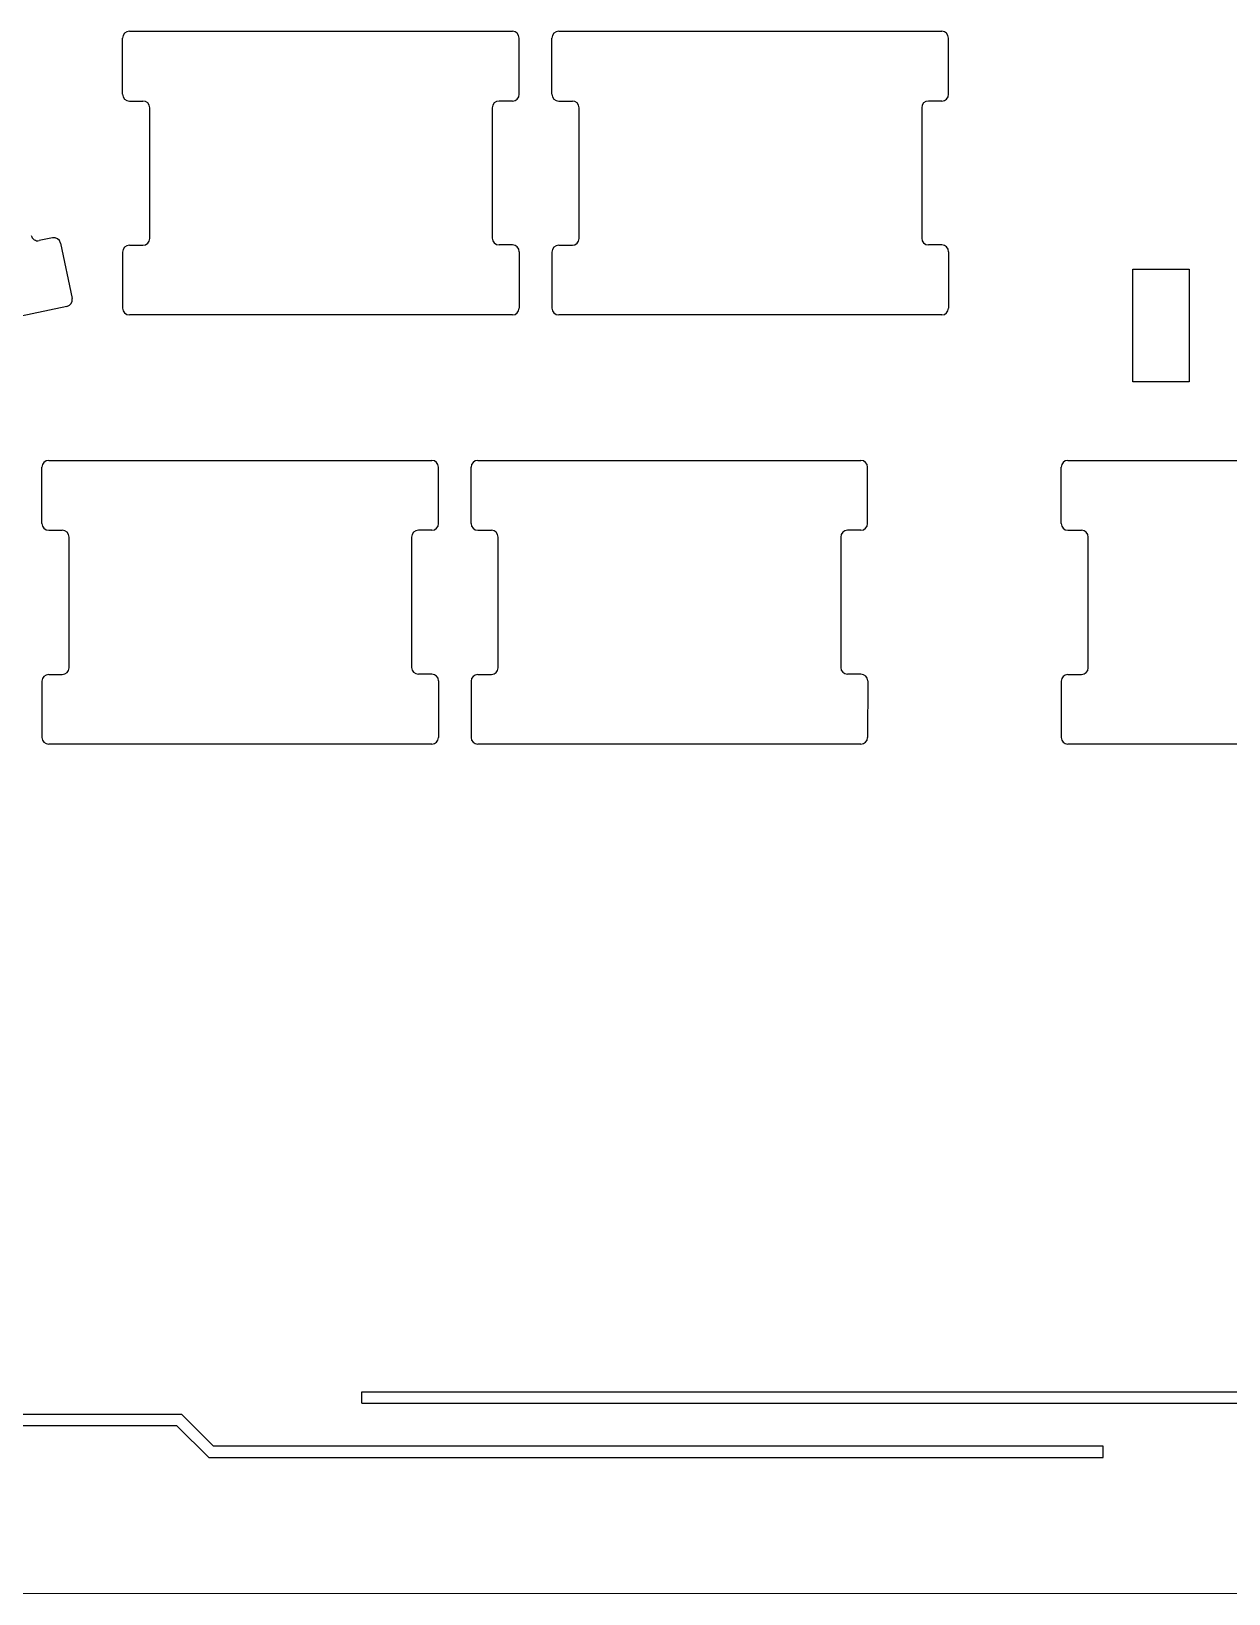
# Model space of a CAD drawing. Extents: x 7 to 394, y -192 to -46.
# Drawn here: x 268.3 to 321.4, y -177.5 to -108.1 of the extents above; entities that cross this region are included whole.
import ezdxf

# ---------------------------------------------------------------- set-up
doc = ezdxf.new("R2010")
doc.units = 0
doc.layers.add('Pcb_17aa', color=7, linetype='CONTINUOUS')

msp = doc.modelspace()

# ---------------------------------------------------------------- linework, layer by layer
at = {"layer": 'Pcb_17aa'}
for p, q in [((272.613, -108.146), (272.613, -108.146, -1.6)), ((272.613, -108.146), (289.618, -108.146)), ((272.613, -108.146, -1.6), (289.618, -108.146, -1.6)), ((272.613, -108.146), (272.613, -108.146, -1.6)), ((272.613, -108.146), (289.618, -108.146)), ((272.613, -108.146, -1.6), (289.618, -108.146, -1.6)), ((289.618, -108.146), (289.618, -108.146, -1.6)), ((289.618, -108.146), (289.618, -108.146, -1.6)), ((291.676, -108.146), (291.676, -108.146, -1.6)), ((291.676, -108.146), (308.681, -108.146)), ((291.676, -108.146, -1.6), (308.681, -108.146, -1.6)), ((291.676, -108.146), (291.676, -108.146, -1.6)), ((291.676, -108.146), (308.681, -108.146)), ((291.676, -108.146, -1.6), (308.681, -108.146, -1.6)), ((308.681, -108.146), (308.681, -108.146, -1.6)), ((308.681, -108.146), (308.681, -108.146, -1.6)), ((272.313, -108.446), (272.313, -108.446, -1.6)), ((272.313, -108.446), (272.313, -108.446, -1.6)), ((272.313, -110.945), (272.313, -108.446)), ((272.313, -110.945, -1.6), (272.313, -108.446, -1.6)), ((272.313, -110.945), (272.313, -108.446)), ((272.313, -110.945, -1.6), (272.313, -108.446, -1.6)), ((289.918, -108.446), (289.918, -108.446, -1.6)), ((289.921, -110.945), (289.918, -108.446)), ((289.921, -110.945, -1.6), (289.918, -108.446, -1.6)), ((289.918, -108.446), (289.918, -108.446, -1.6)), ((289.921, -110.945), (289.918, -108.446)), ((289.921, -110.945, -1.6), (289.918, -108.446, -1.6)), ((291.376, -108.446), (291.376, -108.446, -1.6)), ((291.376, -108.446), (291.376, -108.446, -1.6)), ((291.376, -110.945), (291.376, -108.446)), ((291.376, -110.945, -1.6), (291.376, -108.446, -1.6)), ((291.376, -110.945), (291.376, -108.446)), ((291.376, -110.945, -1.6), (291.376, -108.446, -1.6)), ((308.981, -108.446), (308.981, -108.446, -1.6)), ((308.983, -110.945), (308.981, -108.446)), ((308.983, -110.945, -1.6), (308.981, -108.446, -1.6)), ((308.981, -108.446), (308.981, -108.446, -1.6)), ((308.983, -110.945), (308.981, -108.446)), ((308.983, -110.945, -1.6), (308.981, -108.446, -1.6)), ((272.313, -110.945), (272.313, -110.945, -1.6)), ((272.313, -110.945), (272.313, -110.945, -1.6)), ((289.921, -110.945), (289.921, -110.945, -1.6)), ((289.921, -110.945), (289.921, -110.945, -1.6)), ((291.376, -110.945), (291.376, -110.945, -1.6)), ((291.376, -110.945), (291.376, -110.945, -1.6)), ((308.983, -110.945), (308.983, -110.945, -1.6)), ((308.983, -110.945), (308.983, -110.945, -1.6)), ((272.613, -111.245), (273.217, -111.244)), ((272.613, -111.245, -1.6), (273.217, -111.244, -1.6)), ((272.613, -111.245), (273.217, -111.244)), ((272.613, -111.245, -1.6), (273.217, -111.244, -1.6)), ((272.613, -111.245), (272.613, -111.245, -1.6)), ((272.613, -111.245), (272.613, -111.245, -1.6)), ((273.217, -111.244), (273.217, -111.244, -1.6)), ((273.217, -111.244), (273.217, -111.244, -1.6)), ((273.517, -111.544), (273.517, -111.544, -1.6)), ((273.517, -111.544), (273.517, -111.544, -1.6)), ((273.518, -117.35), (273.517, -111.544)), ((273.518, -117.35, -1.6), (273.517, -111.544, -1.6)), ((273.518, -117.35), (273.517, -111.544)), ((273.518, -117.35, -1.6), (273.517, -111.544, -1.6)), ((288.727, -111.544), (288.727, -111.544, -1.6)), ((288.727, -111.544), (288.727, -111.544, -1.6)), ((288.727, -111.544), (288.727, -117.335)), ((288.727, -111.544, -1.6), (288.727, -117.335, -1.6)), ((288.727, -111.544), (288.727, -117.335)), ((288.727, -111.544, -1.6), (288.727, -117.335, -1.6)), ((289.027, -111.244), (289.027, -111.244, -1.6)), ((289.621, -111.245), (289.027, -111.244)), ((289.621, -111.245, -1.6), (289.027, -111.244, -1.6)), ((289.027, -111.244), (289.027, -111.244, -1.6)), ((289.621, -111.245), (289.027, -111.244)), ((289.621, -111.245, -1.6), (289.027, -111.244, -1.6)), ((289.621, -111.245), (289.621, -111.245, -1.6)), ((289.621, -111.245), (289.621, -111.245, -1.6)), ((291.676, -111.245), (292.28, -111.244)), ((291.676, -111.245, -1.6), (292.28, -111.244, -1.6)), ((291.676, -111.245), (292.28, -111.244)), ((291.676, -111.245, -1.6), (292.28, -111.244, -1.6)), ((291.676, -111.245), (291.676, -111.245, -1.6)), ((291.676, -111.245), (291.676, -111.245, -1.6)), ((292.28, -111.244), (292.28, -111.244, -1.6)), ((292.28, -111.244), (292.28, -111.244, -1.6)), ((292.58, -111.544), (292.58, -111.544, -1.6)), ((292.58, -111.544), (292.58, -111.544, -1.6)), ((292.58, -117.35), (292.58, -111.544)), ((292.58, -117.35, -1.6), (292.58, -111.544, -1.6)), ((292.58, -117.35), (292.58, -111.544)), ((292.58, -117.35, -1.6), (292.58, -111.544, -1.6)), ((307.789, -111.544), (307.789, -111.544, -1.6)), ((307.789, -111.544), (307.789, -111.544, -1.6)), ((307.789, -111.544), (307.789, -117.335)), ((307.789, -111.544, -1.6), (307.789, -117.335, -1.6)), ((307.789, -111.544), (307.789, -117.335)), ((307.789, -111.544, -1.6), (307.789, -117.335, -1.6)), ((308.089, -111.244), (308.089, -111.244, -1.6)), ((308.683, -111.245), (308.089, -111.244)), ((308.683, -111.245, -1.6), (308.089, -111.244, -1.6)), ((308.089, -111.244), (308.089, -111.244, -1.6)), ((308.683, -111.245), (308.089, -111.244)), ((308.683, -111.245, -1.6), (308.089, -111.244, -1.6)), ((308.683, -111.245), (308.683, -111.245, -1.6)), ((308.683, -111.245), (308.683, -111.245, -1.6)), ((269.197, -117.324), (268.613, -117.446)), ((269.197, -117.324, -1.6), (268.613, -117.446, -1.6)), ((269.197, -117.324), (268.613, -117.446)), ((269.197, -117.324, -1.6), (268.613, -117.446, -1.6)), ((268.613, -117.446), (268.613, -117.446, -1.6)), ((268.613, -117.446), (268.613, -117.446, -1.6)), ((269.197, -117.324), (269.197, -117.324, -1.6)), ((269.197, -117.324), (269.197, -117.324, -1.6)), ((269.553, -117.555), (269.553, -117.555, -1.6)), ((269.553, -117.555), (269.553, -117.555, -1.6)), ((269.553, -117.555), (270.069, -120.008)), ((269.553, -117.555, -1.6), (270.069, -120.008, -1.6)), ((269.553, -117.555), (270.069, -120.008)), ((269.553, -117.555, -1.6), (270.069, -120.008, -1.6)), ((272.313, -117.95), (272.313, -117.95, -1.6)), ((272.313, -117.95), (272.313, -120.444)), ((272.313, -117.95, -1.6), (272.313, -120.444, -1.6)), ((272.313, -117.95), (272.313, -117.95, -1.6)), ((272.313, -117.95), (272.313, -120.444)), ((272.313, -117.95, -1.6), (272.313, -120.444, -1.6)), ((272.613, -117.65), (272.613, -117.65, -1.6)), ((272.613, -117.65), (272.613, -117.65, -1.6)), ((272.613, -117.65), (273.218, -117.65)), ((272.613, -117.65, -1.6), (273.218, -117.65, -1.6)), ((272.613, -117.65), (273.218, -117.65)), ((272.613, -117.65, -1.6), (273.218, -117.65, -1.6)), ((273.218, -117.65), (273.218, -117.65, -1.6)), ((273.218, -117.65), (273.218, -117.65, -1.6)), ((273.518, -117.35), (273.518, -117.35, -1.6)), ((273.518, -117.35), (273.518, -117.35, -1.6)), ((288.727, -117.335), (288.727, -117.335, -1.6)), ((288.727, -117.335), (288.727, -117.335, -1.6)), ((289.027, -117.635), (289.027, -117.635, -1.6)), ((289.027, -117.635), (289.027, -117.635, -1.6)), ((289.623, -117.637), (289.027, -117.635)), ((289.623, -117.637, -1.6), (289.027, -117.635, -1.6)), ((289.623, -117.637), (289.027, -117.635)), ((289.623, -117.637, -1.6), (289.027, -117.635, -1.6)), ((289.623, -117.637), (289.623, -117.637, -1.6)), ((289.623, -117.637), (289.623, -117.637, -1.6)), ((289.923, -117.937), (289.918, -120.444)), ((289.923, -117.937, -1.6), (289.918, -120.444, -1.6)), ((289.923, -117.937), (289.918, -120.444)), ((289.923, -117.937, -1.6), (289.918, -120.444, -1.6)), ((289.923, -117.937), (289.923, -117.937, -1.6)), ((289.923, -117.937), (289.923, -117.937, -1.6)), ((291.376, -117.95), (291.376, -117.95, -1.6)), ((291.376, -117.95), (291.376, -120.444)), ((291.376, -117.95, -1.6), (291.376, -120.444, -1.6)), ((291.376, -117.95), (291.376, -117.95, -1.6)), ((291.376, -117.95), (291.376, -120.444)), ((291.376, -117.95, -1.6), (291.376, -120.444, -1.6)), ((291.676, -117.65), (291.676, -117.65, -1.6)), ((291.676, -117.65), (291.676, -117.65, -1.6)), ((291.676, -117.65), (292.28, -117.65)), ((291.676, -117.65, -1.6), (292.28, -117.65, -1.6)), ((291.676, -117.65), (292.28, -117.65)), ((291.676, -117.65, -1.6), (292.28, -117.65, -1.6)), ((292.28, -117.65), (292.28, -117.65, -1.6)), ((292.28, -117.65), (292.28, -117.65, -1.6)), ((292.58, -117.35), (292.58, -117.35, -1.6)), ((292.58, -117.35), (292.58, -117.35, -1.6)), ((307.789, -117.335), (307.789, -117.335, -1.6)), ((307.789, -117.335), (307.789, -117.335, -1.6)), ((308.089, -117.635), (308.089, -117.635, -1.6)), ((308.089, -117.635), (308.089, -117.635, -1.6)), ((308.686, -117.637), (308.089, -117.635)), ((308.686, -117.637, -1.6), (308.089, -117.635, -1.6)), ((308.686, -117.637), (308.089, -117.635)), ((308.686, -117.637, -1.6), (308.089, -117.635, -1.6)), ((308.686, -117.637), (308.686, -117.637, -1.6)), ((308.686, -117.637), (308.686, -117.637, -1.6)), ((308.986, -117.937), (308.981, -120.444)), ((308.986, -117.937, -1.6), (308.981, -120.444, -1.6)), ((308.986, -117.937), (308.981, -120.444)), ((308.986, -117.937, -1.6), (308.981, -120.444, -1.6)), ((308.986, -117.937), (308.986, -117.937, -1.6)), ((308.986, -117.937), (308.986, -117.937, -1.6)), ((317.165, -118.716), (317.165, -118.716, -1.6)), ((317.165, -123.716), (317.165, -118.716)), ((317.165, -123.716, -1.6), (317.165, -118.716, -1.6)), ((317.165, -118.716), (317.165, -118.716, -1.6)), ((317.165, -118.716), (319.667, -118.716)), ((317.165, -118.716, -1.6), (319.667, -118.716, -1.6)), ((317.165, -123.716), (317.165, -118.716)), ((317.165, -118.716), (319.667, -118.716)), ((317.165, -123.716, -1.6), (317.165, -118.716, -1.6)), ((317.165, -118.716, -1.6), (319.667, -118.716, -1.6)), ((319.667, -118.716), (319.667, -118.716, -1.6)), ((319.667, -118.716), (319.667, -118.716, -1.6)), ((319.667, -118.716), (319.667, -123.716)), ((319.667, -118.716, -1.6), (319.667, -123.716, -1.6)), ((319.667, -118.716), (319.667, -123.716)), ((319.667, -118.716, -1.6), (319.667, -123.716, -1.6)), ((270.069, -120.008), (270.069, -120.008, -1.6)), ((270.069, -120.008), (270.069, -120.008, -1.6)), ((269.838, -120.364), (253.205, -123.899)), ((269.838, -120.364, -1.6), (253.205, -123.899, -1.6)), ((269.838, -120.364), (253.205, -123.899)), ((269.838, -120.364, -1.6), (253.205, -123.899, -1.6)), ((269.838, -120.364), (269.838, -120.364, -1.6)), ((269.838, -120.364), (269.838, -120.364, -1.6)), ((272.313, -120.444), (272.313, -120.444, -1.6)), ((272.313, -120.444), (272.313, -120.444, -1.6)), ((289.918, -120.444), (289.918, -120.444, -1.6)), ((289.918, -120.444), (289.918, -120.444, -1.6)), ((291.376, -120.444), (291.376, -120.444, -1.6)), ((291.376, -120.444), (291.376, -120.444, -1.6)), ((308.981, -120.444), (308.981, -120.444, -1.6)), ((308.981, -120.444), (308.981, -120.444, -1.6)), ((272.613, -120.744), (272.613, -120.744, -1.6)), ((289.618, -120.744), (272.613, -120.744)), ((289.618, -120.744, -1.6), (272.613, -120.744, -1.6)), ((272.613, -120.744), (272.613, -120.744, -1.6)), ((289.618, -120.744), (272.613, -120.744)), ((289.618, -120.744, -1.6), (272.613, -120.744, -1.6)), ((289.618, -120.744), (289.618, -120.744, -1.6)), ((289.618, -120.744), (289.618, -120.744, -1.6)), ((291.676, -120.744), (291.676, -120.744, -1.6)), ((308.681, -120.744), (291.676, -120.744)), ((308.681, -120.744, -1.6), (291.676, -120.744, -1.6)), ((291.676, -120.744), (291.676, -120.744, -1.6)), ((308.681, -120.744), (291.676, -120.744)), ((308.681, -120.744, -1.6), (291.676, -120.744, -1.6)), ((308.681, -120.744), (308.681, -120.744, -1.6)), ((308.681, -120.744), (308.681, -120.744, -1.6)), ((317.165, -123.716), (317.165, -123.716, -1.6)), ((317.165, -123.716), (317.165, -123.716, -1.6)), ((319.667, -123.716), (317.165, -123.716)), ((319.667, -123.716, -1.6), (317.165, -123.716, -1.6)), ((319.667, -123.716), (317.165, -123.716)), ((319.667, -123.716, -1.6), (317.165, -123.716, -1.6)), ((319.667, -123.716), (319.667, -123.716, -1.6)), ((319.667, -123.716), (319.667, -123.716, -1.6)), ((268.732, -127.508), (268.732, -127.508, -1.6)), ((268.732, -127.508), (268.732, -127.508, -1.6)), ((268.732, -130.007), (268.732, -127.508)), ((268.732, -130.007, -1.6), (268.732, -127.508, -1.6)), ((268.732, -130.007), (268.732, -127.508)), ((268.732, -130.007, -1.6), (268.732, -127.508, -1.6)), ((269.032, -127.208), (269.032, -127.208, -1.6)), ((269.032, -127.208), (286.037, -127.208)), ((269.032, -127.208, -1.6), (286.037, -127.208, -1.6)), ((269.032, -127.208), (269.032, -127.208, -1.6)), ((269.032, -127.208), (286.037, -127.208)), ((269.032, -127.208, -1.6), (286.037, -127.208, -1.6)), ((286.037, -127.208), (286.037, -127.208, -1.6)), ((286.037, -127.208), (286.037, -127.208, -1.6)), ((286.337, -127.508), (286.337, -127.508, -1.6)), ((286.339, -130.007), (286.337, -127.508)), ((286.339, -130.007, -1.6), (286.337, -127.508, -1.6)), ((286.337, -127.508), (286.337, -127.508, -1.6)), ((286.339, -130.007), (286.337, -127.508)), ((286.339, -130.007, -1.6), (286.337, -127.508, -1.6)), ((287.782, -127.508), (287.782, -127.508, -1.6)), ((287.782, -127.508), (287.782, -127.508, -1.6)), ((287.782, -130.007), (287.782, -127.508)), ((287.782, -130.007, -1.6), (287.782, -127.508, -1.6)), ((287.782, -130.007), (287.782, -127.508)), ((287.782, -130.007, -1.6), (287.782, -127.508, -1.6)), ((288.082, -127.208), (288.082, -127.208, -1.6)), ((288.082, -127.208), (305.087, -127.208)), ((288.082, -127.208, -1.6), (305.087, -127.208, -1.6)), ((288.082, -127.208), (288.082, -127.208, -1.6)), ((288.082, -127.208), (305.087, -127.208)), ((288.082, -127.208, -1.6), (305.087, -127.208, -1.6)), ((305.087, -127.208), (305.087, -127.208, -1.6)), ((305.087, -127.208), (305.087, -127.208, -1.6)), ((305.387, -127.508), (305.387, -127.508, -1.6)), ((305.389, -130.007), (305.387, -127.508)), ((305.389, -130.007, -1.6), (305.387, -127.508, -1.6)), ((305.387, -127.508), (305.387, -127.508, -1.6)), ((305.389, -130.007), (305.387, -127.508)), ((305.389, -130.007, -1.6), (305.387, -127.508, -1.6)), ((313.982, -127.508), (313.982, -127.508, -1.6)), ((313.982, -127.508), (313.982, -127.508, -1.6)), ((313.982, -130.007), (313.982, -127.508)), ((313.982, -130.007, -1.6), (313.982, -127.508, -1.6)), ((313.982, -130.007), (313.982, -127.508)), ((313.982, -130.007, -1.6), (313.982, -127.508, -1.6)), ((314.282, -127.208), (314.282, -127.208, -1.6)), ((314.282, -127.208), (331.287, -127.208)), ((314.282, -127.208, -1.6), (331.287, -127.208, -1.6)), ((314.282, -127.208), (314.282, -127.208, -1.6)), ((314.282, -127.208), (331.287, -127.208)), ((314.282, -127.208, -1.6), (331.287, -127.208, -1.6)), ((268.732, -130.007), (268.732, -130.007, -1.6)), ((268.732, -130.007), (268.732, -130.007, -1.6)), ((269.032, -130.307), (269.032, -130.307, -1.6)), ((269.032, -130.307), (269.032, -130.307, -1.6)), ((269.032, -130.307), (269.636, -130.307)), ((269.032, -130.307, -1.6), (269.636, -130.307, -1.6)), ((269.032, -130.307), (269.636, -130.307)), ((269.032, -130.307, -1.6), (269.636, -130.307, -1.6)), ((269.636, -130.307), (269.636, -130.307, -1.6)), ((269.636, -130.307), (269.636, -130.307, -1.6)), ((285.445, -130.307), (285.445, -130.307, -1.6)), ((286.039, -130.307), (285.445, -130.307)), ((286.039, -130.307, -1.6), (285.445, -130.307, -1.6)), ((285.445, -130.307), (285.445, -130.307, -1.6)), ((286.039, -130.307), (285.445, -130.307)), ((286.039, -130.307, -1.6), (285.445, -130.307, -1.6)), ((286.039, -130.307), (286.039, -130.307, -1.6)), ((286.039, -130.307), (286.039, -130.307, -1.6)), ((286.339, -130.007), (286.339, -130.007, -1.6)), ((286.339, -130.007), (286.339, -130.007, -1.6)), ((287.782, -130.007), (287.782, -130.007, -1.6)), ((287.782, -130.007), (287.782, -130.007, -1.6)), ((288.082, -130.307), (288.082, -130.307, -1.6)), ((288.082, -130.307), (288.082, -130.307, -1.6)), ((288.082, -130.307), (288.686, -130.307)), ((288.082, -130.307, -1.6), (288.686, -130.307, -1.6)), ((288.082, -130.307), (288.686, -130.307)), ((288.082, -130.307, -1.6), (288.686, -130.307, -1.6)), ((288.686, -130.307), (288.686, -130.307, -1.6)), ((288.686, -130.307), (288.686, -130.307, -1.6)), ((304.495, -130.307), (304.495, -130.307, -1.6)), ((305.089, -130.307), (304.495, -130.307)), ((305.089, -130.307, -1.6), (304.495, -130.307, -1.6)), ((304.495, -130.307), (304.495, -130.307, -1.6)), ((305.089, -130.307), (304.495, -130.307)), ((305.089, -130.307, -1.6), (304.495, -130.307, -1.6)), ((305.089, -130.307), (305.089, -130.307, -1.6)), ((305.089, -130.307), (305.089, -130.307, -1.6)), ((305.389, -130.007), (305.389, -130.007, -1.6)), ((305.389, -130.007), (305.389, -130.007, -1.6)), ((313.982, -130.007), (313.982, -130.007, -1.6)), ((313.982, -130.007), (313.982, -130.007, -1.6)), ((314.282, -130.307), (314.282, -130.307, -1.6)), ((314.282, -130.307), (314.282, -130.307, -1.6)), ((314.282, -130.307), (314.886, -130.307)), ((314.282, -130.307, -1.6), (314.886, -130.307, -1.6)), ((314.282, -130.307), (314.886, -130.307)), ((314.282, -130.307, -1.6), (314.886, -130.307, -1.6)), ((314.886, -130.307), (314.886, -130.307, -1.6)), ((314.886, -130.307), (314.886, -130.307, -1.6)), ((269.936, -130.607), (269.936, -130.607, -1.6)), ((269.936, -130.607), (269.936, -130.607, -1.6)), ((269.936, -136.413), (269.936, -130.607)), ((269.936, -136.413, -1.6), (269.936, -130.607, -1.6)), ((269.936, -136.413), (269.936, -130.607)), ((269.936, -136.413, -1.6), (269.936, -130.607, -1.6)), ((285.145, -130.607), (285.145, -130.607, -1.6)), ((285.145, -130.607), (285.145, -130.607, -1.6)), ((285.145, -130.607), (285.145, -136.398)), ((285.145, -130.607, -1.6), (285.145, -136.398, -1.6)), ((285.145, -130.607), (285.145, -136.398)), ((285.145, -130.607, -1.6), (285.145, -136.398, -1.6)), ((288.986, -130.607), (288.986, -130.607, -1.6)), ((288.986, -130.607), (288.986, -130.607, -1.6)), ((288.986, -136.413), (288.986, -130.607)), ((288.986, -136.413, -1.6), (288.986, -130.607, -1.6)), ((288.986, -136.413), (288.986, -130.607)), ((288.986, -136.413, -1.6), (288.986, -130.607, -1.6)), ((304.195, -130.607), (304.195, -130.607, -1.6)), ((304.195, -130.607), (304.195, -130.607, -1.6)), ((304.195, -130.607), (304.195, -136.398)), ((304.195, -130.607, -1.6), (304.195, -136.398, -1.6)), ((304.195, -130.607), (304.195, -136.398)), ((304.195, -130.607, -1.6), (304.195, -136.398, -1.6)), ((315.186, -130.607), (315.186, -130.607, -1.6)), ((315.186, -130.607), (315.186, -130.607, -1.6)), ((315.186, -136.413), (315.186, -130.607)), ((315.186, -136.413, -1.6), (315.186, -130.607, -1.6)), ((315.186, -136.413), (315.186, -130.607)), ((315.186, -136.413, -1.6), (315.186, -130.607, -1.6)), ((269.936, -136.413), (269.936, -136.413, -1.6)), ((269.936, -136.413), (269.936, -136.413, -1.6)), ((285.145, -136.398), (285.145, -136.398, -1.6)), ((285.145, -136.398), (285.145, -136.398, -1.6)), ((285.445, -136.698), (285.445, -136.698, -1.6)), ((285.445, -136.698), (285.445, -136.698, -1.6)), ((286.042, -136.7), (285.445, -136.698)), ((286.042, -136.7, -1.6), (285.445, -136.698, -1.6)), ((286.042, -136.7), (285.445, -136.698)), ((286.042, -136.7, -1.6), (285.445, -136.698, -1.6)), ((286.042, -136.7), (286.042, -136.7, -1.6)), ((286.042, -136.7), (286.042, -136.7, -1.6)), ((288.986, -136.413), (288.986, -136.413, -1.6)), ((288.986, -136.413), (288.986, -136.413, -1.6)), ((304.195, -136.398), (304.195, -136.398, -1.6)), ((304.195, -136.398), (304.195, -136.398, -1.6)), ((304.495, -136.698), (304.495, -136.698, -1.6)), ((304.495, -136.698), (304.495, -136.698, -1.6)), ((305.092, -136.7), (304.495, -136.698)), ((305.092, -136.7, -1.6), (304.495, -136.698, -1.6)), ((305.092, -136.7), (304.495, -136.698)), ((305.092, -136.7, -1.6), (304.495, -136.698, -1.6)), ((305.092, -136.7), (305.092, -136.7, -1.6)), ((305.092, -136.7), (305.092, -136.7, -1.6)), ((315.186, -136.413), (315.186, -136.413, -1.6)), ((315.186, -136.413), (315.186, -136.413, -1.6)), ((268.732, -137.013), (268.732, -137.013, -1.6)), ((268.732, -137.013), (268.732, -139.507)), ((268.732, -137.013, -1.6), (268.732, -139.507, -1.6)), ((268.732, -137.013), (268.732, -137.013, -1.6)), ((268.732, -137.013), (268.732, -139.507)), ((268.732, -137.013, -1.6), (268.732, -139.507, -1.6)), ((269.032, -136.713), (269.032, -136.713, -1.6)), ((269.032, -136.713), (269.032, -136.713, -1.6)), ((269.032, -136.713), (269.636, -136.713)), ((269.032, -136.713, -1.6), (269.636, -136.713, -1.6)), ((269.032, -136.713), (269.636, -136.713)), ((269.032, -136.713, -1.6), (269.636, -136.713, -1.6)), ((269.636, -136.713), (269.636, -136.713, -1.6)), ((269.636, -136.713), (269.636, -136.713, -1.6)), ((286.342, -137), (286.337, -139.507)), ((286.342, -137, -1.6), (286.337, -139.507, -1.6)), ((286.342, -137), (286.337, -139.507)), ((286.342, -137, -1.6), (286.337, -139.507, -1.6)), ((286.342, -137), (286.342, -137, -1.6)), ((286.342, -137), (286.342, -137, -1.6)), ((287.782, -137.013), (287.782, -137.013, -1.6)), ((287.782, -137.013), (287.782, -139.507)), ((287.782, -137.013, -1.6), (287.782, -139.507, -1.6)), ((287.782, -137.013), (287.782, -137.013, -1.6)), ((287.782, -137.013), (287.782, -139.507)), ((287.782, -137.013, -1.6), (287.782, -139.507, -1.6)), ((288.082, -136.713), (288.082, -136.713, -1.6)), ((288.082, -136.713), (288.082, -136.713, -1.6)), ((288.082, -136.713), (288.686, -136.713)), ((288.082, -136.713, -1.6), (288.686, -136.713, -1.6)), ((288.082, -136.713), (288.686, -136.713)), ((288.082, -136.713, -1.6), (288.686, -136.713, -1.6)), ((288.686, -136.713), (288.686, -136.713, -1.6)), ((288.686, -136.713), (288.686, -136.713, -1.6)), ((305.392, -137), (305.387, -139.507)), ((305.392, -137, -1.6), (305.387, -139.507, -1.6)), ((305.392, -137), (305.387, -139.507)), ((305.392, -137, -1.6), (305.387, -139.507, -1.6)), ((305.392, -137), (305.392, -137, -1.6)), ((305.392, -137), (305.392, -137, -1.6)), ((313.982, -137.013), (313.982, -137.013, -1.6)), ((313.982, -137.013), (313.982, -139.507)), ((313.982, -137.013, -1.6), (313.982, -139.507, -1.6)), ((313.982, -137.013), (313.982, -137.013, -1.6)), ((313.982, -137.013), (313.982, -139.507)), ((313.982, -137.013, -1.6), (313.982, -139.507, -1.6)), ((314.282, -136.713), (314.282, -136.713, -1.6)), ((314.282, -136.713), (314.282, -136.713, -1.6)), ((314.282, -136.713), (314.886, -136.713)), ((314.282, -136.713, -1.6), (314.886, -136.713, -1.6)), ((314.282, -136.713), (314.886, -136.713)), ((314.282, -136.713, -1.6), (314.886, -136.713, -1.6)), ((314.886, -136.713), (314.886, -136.713, -1.6)), ((314.886, -136.713), (314.886, -136.713, -1.6)), ((268.732, -139.507), (268.732, -139.507, -1.6)), ((268.732, -139.507), (268.732, -139.507, -1.6)), ((269.032, -139.807), (269.032, -139.807, -1.6)), ((286.037, -139.807), (269.032, -139.807)), ((286.037, -139.807, -1.6), (269.032, -139.807, -1.6)), ((269.032, -139.807), (269.032, -139.807, -1.6)), ((286.037, -139.807), (269.032, -139.807)), ((286.037, -139.807, -1.6), (269.032, -139.807, -1.6)), ((286.037, -139.807), (286.037, -139.807, -1.6)), ((286.037, -139.807), (286.037, -139.807, -1.6)), ((286.337, -139.507), (286.337, -139.507, -1.6)), ((286.337, -139.507), (286.337, -139.507, -1.6)), ((287.782, -139.507), (287.782, -139.507, -1.6)), ((287.782, -139.507), (287.782, -139.507, -1.6)), ((288.082, -139.807), (288.082, -139.807, -1.6)), ((305.087, -139.807), (288.082, -139.807)), ((305.087, -139.807, -1.6), (288.082, -139.807, -1.6)), ((288.082, -139.807), (288.082, -139.807, -1.6)), ((305.087, -139.807), (288.082, -139.807)), ((305.087, -139.807, -1.6), (288.082, -139.807, -1.6)), ((305.087, -139.807), (305.087, -139.807, -1.6)), ((305.087, -139.807), (305.087, -139.807, -1.6)), ((305.387, -139.507), (305.387, -139.507, -1.6)), ((305.387, -139.507), (305.387, -139.507, -1.6)), ((313.982, -139.507), (313.982, -139.507, -1.6)), ((313.982, -139.507), (313.982, -139.507, -1.6)), ((314.282, -139.807), (314.282, -139.807, -1.6)), ((331.287, -139.807), (314.282, -139.807)), ((331.287, -139.807, -1.6), (314.282, -139.807, -1.6)), ((314.282, -139.807), (314.282, -139.807, -1.6)), ((331.287, -139.807), (314.282, -139.807)), ((331.287, -139.807, -1.6), (314.282, -139.807, -1.6)), ((282.936, -168.575), (282.936, -168.575, -1.6)), ((282.936, -169.075), (282.936, -168.575)), ((282.936, -169.075, -1.6), (282.936, -168.575, -1.6)), ((282.936, -168.575), (282.936, -168.575, -1.6)), ((282.936, -168.575), (364.137, -168.58)), ((282.936, -168.575, -1.6), (364.137, -168.58, -1.6)), ((282.936, -169.075), (282.936, -168.575)), ((282.936, -168.575), (364.137, -168.58)), ((282.936, -169.075, -1.6), (282.936, -168.575, -1.6)), ((282.936, -168.575, -1.6), (364.137, -168.58, -1.6)), ((282.936, -169.075), (282.936, -169.075, -1.6)), ((282.936, -169.075), (282.936, -169.075, -1.6)), ((282.936, -169.075), (364.137, -169.08)), ((282.936, -169.075, -1.6), (364.137, -169.08, -1.6)), ((282.936, -169.075), (364.137, -169.08)), ((282.936, -169.075, -1.6), (364.137, -169.08, -1.6)), ((274.935, -169.575), (264.935, -169.575)), ((274.935, -169.575, -1.6), (264.935, -169.575, -1.6)), ((274.935, -169.575), (264.935, -169.575)), ((274.935, -169.575, -1.6), (264.935, -169.575, -1.6)), ((274.935, -169.575), (274.935, -169.575, -1.6)), ((274.935, -169.575), (274.935, -169.575, -1.6)), ((274.935, -169.575), (276.349, -170.99)), ((274.935, -169.575, -1.6), (276.349, -170.99, -1.6)), ((274.935, -169.575), (276.349, -170.99)), ((274.935, -169.575, -1.6), (276.349, -170.99, -1.6)), ((274.726, -170.076), (264.988, -170.076)), ((274.726, -170.076, -1.6), (264.988, -170.076, -1.6)), ((274.726, -170.076), (264.988, -170.076)), ((274.726, -170.076, -1.6), (264.988, -170.076, -1.6)), ((274.726, -170.076), (274.726, -170.076, -1.6)), ((276.141, -171.491), (274.726, -170.076)), ((276.141, -171.491, -1.6), (274.726, -170.076, -1.6)), ((274.726, -170.076), (274.726, -170.076, -1.6)), ((276.141, -171.491), (274.726, -170.076)), ((276.141, -171.491, -1.6), (274.726, -170.076, -1.6)), ((315.849, -170.988), (276.349, -170.99)), ((315.849, -170.988, -1.6), (276.349, -170.99, -1.6)), ((315.849, -170.988), (276.349, -170.99)), ((315.849, -170.988, -1.6), (276.349, -170.99, -1.6)), ((276.349, -170.99), (276.349, -170.99, -1.6)), ((276.349, -170.99), (276.349, -170.99, -1.6)), ((315.849, -170.988), (315.849, -170.988, -1.6)), ((315.849, -170.988), (315.849, -170.988, -1.6)), ((315.849, -171.488), (315.849, -170.988)), ((315.849, -171.488, -1.6), (315.849, -170.988, -1.6)), ((315.849, -171.488), (315.849, -170.988)), ((315.849, -171.488, -1.6), (315.849, -170.988, -1.6)), ((276.141, -171.491), (315.849, -171.488)), ((276.141, -171.491, -1.6), (315.849, -171.488, -1.6)), ((276.141, -171.491), (315.849, -171.488)), ((276.141, -171.491, -1.6), (315.849, -171.488, -1.6)), ((276.141, -171.491), (276.141, -171.491, -1.6)), ((276.141, -171.491), (276.141, -171.491, -1.6)), ((315.849, -171.488), (315.849, -171.488, -1.6)), ((315.849, -171.488), (315.849, -171.488, -1.6)), ((265.73, -177.51), (388.648, -177.538)), ((265.73, -177.51, -1.6), (388.648, -177.538, -1.6)), ((265.73, -177.51), (388.648, -177.538)), ((265.73, -177.51, -1.6), (388.648, -177.538, -1.6))]:
    msp.add_line(p, q, dxfattribs=at)
for centre, start, end in [((272.613, -108.446), 90, 180), ((272.613, -108.446, -1.6), 90, 180), ((272.613, -108.446), 90, 180), ((272.613, -108.446, -1.6), 90, 180), ((289.618, -108.446), 0, 90), ((289.618, -108.446, -1.6), 0, 90), ((289.618, -108.446), 0, 90), ((289.618, -108.446, -1.6), 0, 90), ((291.676, -108.446), 90, 180), ((291.676, -108.446, -1.6), 90, 180), ((291.676, -108.446), 90, 180), ((291.676, -108.446, -1.6), 90, 180), ((308.681, -108.446), 0, 90), ((308.681, -108.446, -1.6), 0, 90), ((308.681, -108.446), 0, 90), ((308.681, -108.446, -1.6), 0, 90), ((272.613, -110.945), 180, -90), ((272.613, -110.945, -1.6), 180, -90), ((272.613, -110.945), 180, -90), ((272.613, -110.945, -1.6), 180, -90), ((289.621, -110.945), -90, 0), ((289.621, -110.945, -1.6), -90, 0), ((289.621, -110.945), -90, 0), ((289.621, -110.945, -1.6), -90, 0), ((291.676, -110.945), 180, -90), ((291.676, -110.945, -1.6), 180, -90), ((291.676, -110.945), 180, -90), ((291.676, -110.945, -1.6), 180, -90), ((308.683, -110.945), -90, 0), ((308.683, -110.945, -1.6), -90, 0), ((308.683, -110.945), -90, 0), ((308.683, -110.945, -1.6), -90, 0), ((273.217, -111.544), 0, 90), ((273.217, -111.544, -1.6), 0, 90), ((273.217, -111.544), 0, 90), ((273.217, -111.544, -1.6), 0, 90), ((289.027, -111.544), 90, 180), ((289.027, -111.544, -1.6), 90, 180), ((289.027, -111.544), 90, 180), ((289.027, -111.544, -1.6), 90, 180), ((292.28, -111.544), 0, 90), ((292.28, -111.544, -1.6), 0, 90), ((292.28, -111.544), 0, 90), ((292.28, -111.544, -1.6), 0, 90), ((308.089, -111.544), 90, 180), ((308.089, -111.544, -1.6), 90, 180), ((308.089, -111.544), 90, 180), ((308.089, -111.544, -1.6), 90, 180), ((268.551, -117.152), -168, -78), ((268.551, -117.152, -1.6), -168, -78), ((268.551, -117.152), -168, -78), ((268.551, -117.152, -1.6), -168, -78), ((269.259, -117.617), 12, 102), ((269.259, -117.617, -1.6), 12, 102), ((269.259, -117.617), 12, 102), ((269.259, -117.617, -1.6), 12, 102), ((272.613, -117.95), 90, 180), ((272.613, -117.95, -1.6), 90, 180), ((272.613, -117.95), 90, 180), ((272.613, -117.95, -1.6), 90, 180), ((273.218, -117.35), -90, 0), ((273.218, -117.35, -1.6), -90, 0), ((273.218, -117.35), -90, 0), ((273.218, -117.35, -1.6), -90, 0), ((289.027, -117.335), 180, -90), ((289.027, -117.335, -1.6), 180, -90), ((289.027, -117.335), 180, -90), ((289.027, -117.335, -1.6), 180, -90), ((289.623, -117.937), 0, 90), ((289.623, -117.937, -1.6), 0, 90), ((289.623, -117.937), 0, 90), ((289.623, -117.937, -1.6), 0, 90), ((291.676, -117.95), 90, 180), ((291.676, -117.95, -1.6), 90, 180), ((291.676, -117.95), 90, 180), ((291.676, -117.95, -1.6), 90, 180), ((292.28, -117.35), -90, 0), ((292.28, -117.35, -1.6), -90, 0), ((292.28, -117.35), -90, 0), ((292.28, -117.35, -1.6), -90, 0), ((308.089, -117.335), 180, -90), ((308.089, -117.335, -1.6), 180, -90), ((308.089, -117.335), 180, -90), ((308.089, -117.335, -1.6), 180, -90), ((308.686, -117.937), 0, 90), ((308.686, -117.937, -1.6), 0, 90), ((308.686, -117.937), 0, 90), ((308.686, -117.937, -1.6), 0, 90), ((269.776, -120.071), -78, 12), ((269.776, -120.071, -1.6), -78, 12), ((269.776, -120.071), -78, 12), ((269.776, -120.071, -1.6), -78, 12), ((272.613, -120.444), 180, -90), ((272.613, -120.444, -1.6), 180, -90), ((272.613, -120.444), 180, -90), ((272.613, -120.444, -1.6), 180, -90), ((289.618, -120.444), -90, 0), ((289.618, -120.444, -1.6), -90, 0), ((289.618, -120.444), -90, 0), ((289.618, -120.444, -1.6), -90, 0), ((291.676, -120.444), 180, -90), ((291.676, -120.444, -1.6), 180, -90), ((291.676, -120.444), 180, -90), ((291.676, -120.444, -1.6), 180, -90), ((308.681, -120.444), -90, 0), ((308.681, -120.444, -1.6), -90, 0), ((308.681, -120.444), -90, 0), ((308.681, -120.444, -1.6), -90, 0), ((269.032, -127.508), 90, 180), ((269.032, -127.508, -1.6), 90, 180), ((269.032, -127.508), 90, 180), ((269.032, -127.508, -1.6), 90, 180), ((286.037, -127.508), 0, 90), ((286.037, -127.508, -1.6), 0, 90), ((286.037, -127.508), 0, 90), ((286.037, -127.508, -1.6), 0, 90), ((288.082, -127.508), 90, 180), ((288.082, -127.508, -1.6), 90, 180), ((288.082, -127.508), 90, 180), ((288.082, -127.508, -1.6), 90, 180), ((305.087, -127.508), 0, 90), ((305.087, -127.508, -1.6), 0, 90), ((305.087, -127.508), 0, 90), ((305.087, -127.508, -1.6), 0, 90), ((314.282, -127.508), 90, 180), ((314.282, -127.508, -1.6), 90, 180), ((314.282, -127.508), 90, 180), ((314.282, -127.508, -1.6), 90, 180), ((269.032, -130.007), 180, -90), ((269.032, -130.007, -1.6), 180, -90), ((269.032, -130.007), 180, -90), ((269.032, -130.007, -1.6), 180, -90), ((269.636, -130.607), 0, 90), ((269.636, -130.607, -1.6), 0, 90), ((269.636, -130.607), 0, 90), ((269.636, -130.607, -1.6), 0, 90), ((285.445, -130.607), 90, 180), ((285.445, -130.607, -1.6), 90, 180), ((285.445, -130.607), 90, 180), ((285.445, -130.607, -1.6), 90, 180), ((286.039, -130.007), -90, 0), ((286.039, -130.007, -1.6), -90, 0), ((286.039, -130.007), -90, 0), ((286.039, -130.007, -1.6), -90, 0), ((288.082, -130.007), 180, -90), ((288.082, -130.007, -1.6), 180, -90), ((288.082, -130.007), 180, -90), ((288.082, -130.007, -1.6), 180, -90), ((288.686, -130.607), 0, 90), ((288.686, -130.607, -1.6), 0, 90), ((288.686, -130.607), 0, 90), ((288.686, -130.607, -1.6), 0, 90), ((304.495, -130.607), 90, 180), ((304.495, -130.607, -1.6), 90, 180), ((304.495, -130.607), 90, 180), ((304.495, -130.607, -1.6), 90, 180), ((305.089, -130.007), -90, 0), ((305.089, -130.007, -1.6), -90, 0), ((305.089, -130.007), -90, 0), ((305.089, -130.007, -1.6), -90, 0), ((314.282, -130.007), 180, -90), ((314.282, -130.007, -1.6), 180, -90), ((314.282, -130.007), 180, -90), ((314.282, -130.007, -1.6), 180, -90), ((314.886, -130.607), 0, 90), ((314.886, -130.607, -1.6), 0, 90), ((314.886, -130.607), 0, 90), ((314.886, -130.607, -1.6), 0, 90), ((269.636, -136.413), -90, 0), ((269.636, -136.413, -1.6), -90, 0), ((269.636, -136.413), -90, 0), ((269.636, -136.413, -1.6), -90, 0), ((285.445, -136.398), 180, -90), ((285.445, -136.398, -1.6), 180, -90), ((285.445, -136.398), 180, -90), ((285.445, -136.398, -1.6), 180, -90), ((286.042, -137), 0, 90), ((286.042, -137, -1.6), 0, 90), ((286.042, -137), 0, 90), ((286.042, -137, -1.6), 0, 90), ((288.686, -136.413), -90, 0), ((288.686, -136.413, -1.6), -90, 0), ((288.686, -136.413), -90, 0), ((288.686, -136.413, -1.6), -90, 0), ((304.495, -136.398), 180, -90), ((304.495, -136.398, -1.6), 180, -90), ((304.495, -136.398), 180, -90), ((304.495, -136.398, -1.6), 180, -90), ((305.092, -137), 0, 90), ((305.092, -137, -1.6), 0, 90), ((305.092, -137), 0, 90), ((305.092, -137, -1.6), 0, 90), ((314.886, -136.413), -90, 0), ((314.886, -136.413, -1.6), -90, 0), ((314.886, -136.413), -90, 0), ((314.886, -136.413, -1.6), -90, 0), ((269.032, -137.013), 90, 180), ((269.032, -137.013, -1.6), 90, 180), ((269.032, -137.013), 90, 180), ((269.032, -137.013, -1.6), 90, 180), ((288.082, -137.013), 90, 180), ((288.082, -137.013, -1.6), 90, 180), ((288.082, -137.013), 90, 180), ((288.082, -137.013, -1.6), 90, 180), ((314.282, -137.013), 90, 180), ((314.282, -137.013, -1.6), 90, 180), ((314.282, -137.013), 90, 180), ((314.282, -137.013, -1.6), 90, 180), ((269.032, -139.507), 180, -90), ((269.032, -139.507, -1.6), 180, -90), ((269.032, -139.507), 180, -90), ((269.032, -139.507, -1.6), 180, -90), ((286.037, -139.507), -90, 0), ((286.037, -139.507, -1.6), -90, 0), ((286.037, -139.507), -90, 0), ((286.037, -139.507, -1.6), -90, 0), ((288.082, -139.507), 180, -90), ((288.082, -139.507, -1.6), 180, -90), ((288.082, -139.507), 180, -90), ((288.082, -139.507, -1.6), 180, -90), ((305.087, -139.507), -90, 0), ((305.087, -139.507, -1.6), -90, 0), ((305.087, -139.507), -90, 0), ((305.087, -139.507, -1.6), -90, 0), ((314.282, -139.507), 180, -90), ((314.282, -139.507, -1.6), 180, -90), ((314.282, -139.507), 180, -90), ((314.282, -139.507, -1.6), 180, -90)]:
    msp.add_arc(centre, 0.3, start, end, dxfattribs=at)

doc.saveas('drawing.dxf')
